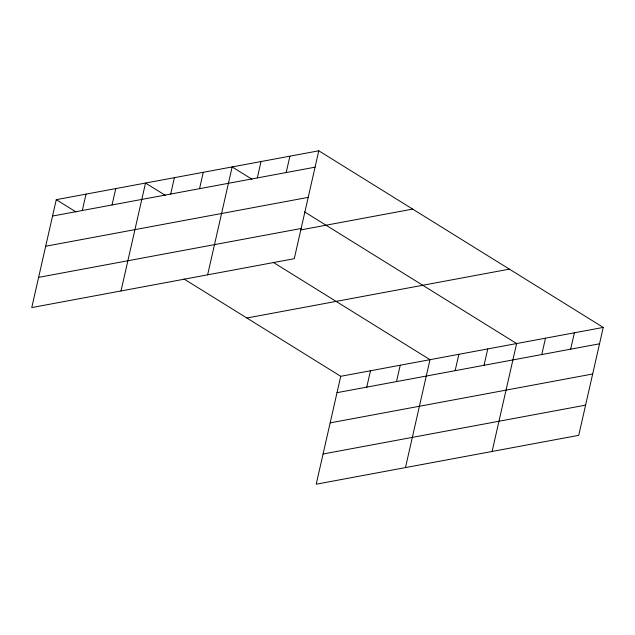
<?xml version="1.0" encoding="UTF-8"?>
<svg xmlns="http://www.w3.org/2000/svg" width="635" height="635" viewBox="0 0 635 635"><rect width="100%" height="100%" fill="white"/><g stroke="black" fill="none" stroke-linecap="round" stroke-linejoin="round"><path stroke-width="0.95" d="M318.786 150.797L56.269 199.668L31.75 307.578L294.267 258.699L318.786 150.797L603.25 327.422L578.731 435.332L316.214 484.203L340.733 376.301L603.25 327.422M82.296 210.502L86.019 194.135M112.054 204.962L115.768 188.595M121.007 290.957L145.518 183.055L165.283 195.326M170.68 194.048L174.403 177.681M199.557 188.674L203.279 172.299M207.637 274.828L232.156 166.926L251.912 179.197M257.31 177.919L261.033 161.552M286.187 172.545L289.909 156.178M366.76 387.128L370.483 370.761M396.518 381.587L400.233 365.22M405.471 467.582L429.99 359.68L273.288 262.382M455.144 370.673L458.867 354.306M484.021 365.3L487.743 348.933M492.101 451.453L516.62 343.551L304.617 211.923M541.774 354.552L545.497 338.177M570.651 349.171L574.373 332.803M52.546 216.043L315.063 167.172M45.68 246.245L308.205 197.374M38.616 277.368L301.133 228.497M300.998 229.87L412.655 209.09M246.856 318.008L509.373 269.137M337.01 392.668L599.527 343.797M330.144 422.878L592.669 373.999M323.08 453.993L585.597 405.122M56.269 199.668L76.025 211.939M184.031 279.003L340.733 376.301"/></g></svg>
